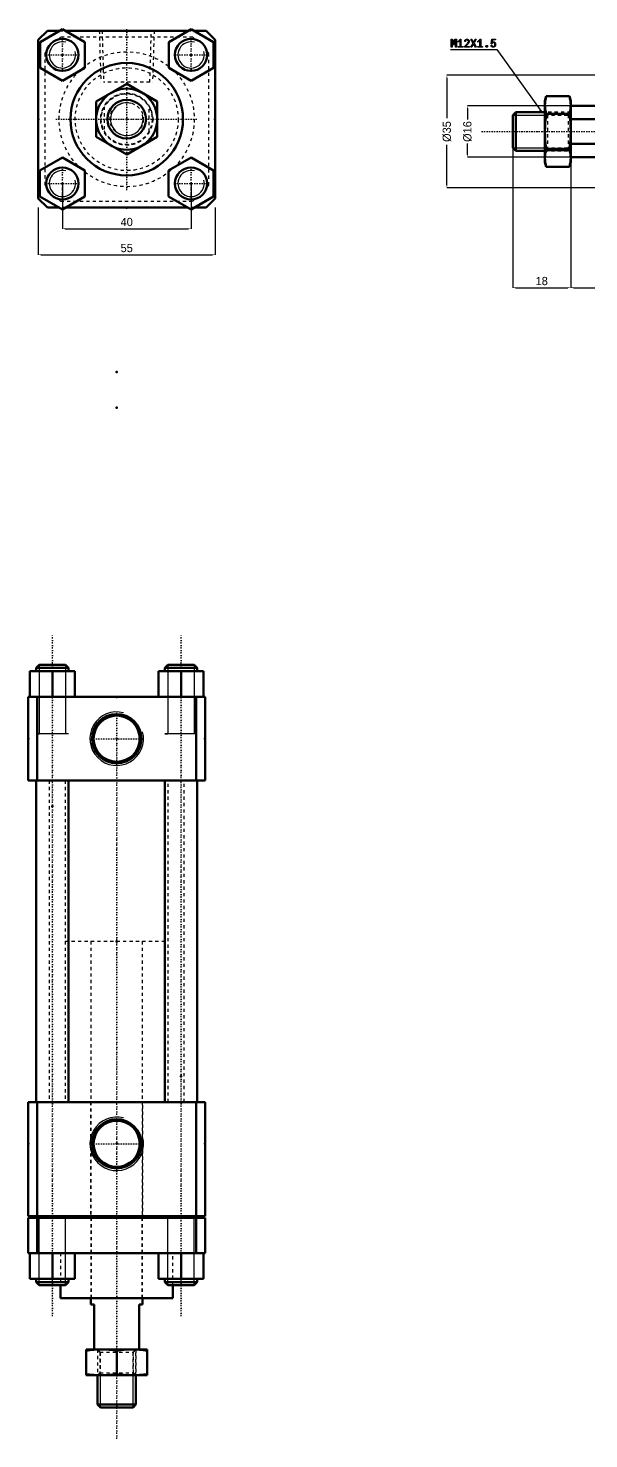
# Model space of a CAD drawing. Header units: millimetres. Extents: x -31 to 442, y -410 to 42.
# Drawn here: x -30.6 to 143.7, y -410.4 to 28.3 of the extents above; entities that cross this region are included whole.
import ezdxf

# ---------------------------------------------------------------- set-up
doc = ezdxf.new("R2010")
doc.units = ezdxf.units.MM
doc.linetypes.add('Center', pattern=[1.5, 0.45, -0.5, 0.05, -0.5])
doc.linetypes.add('Dashed', pattern=[2, 1, -1])
for name, color, linetype, lineweight in [('2d ConnectionPoints', 7, 'Continuous', 50), ('AM_0', 7, 'Continuous', 50), ('AM_5', 3, 'Continuous', 25), ('AM_7', 7, 'Center', 25), ('AM_9', 6, 'Dashed', 25)]:
    doc.layers.add(name, color=color, linetype=linetype, lineweight=lineweight)
doc.dimstyles.new('ISO-25', dxfattribs={"dimtxt": 2.5, "dimasz": 2.5, "dimexe": 1.25, "dimexo": 0.625, "dimtad": 1, "dimtxsty": 'Standard', "dimcen": 2.5, "dimadec": 0, "dimazin": 0, "dimtfac": 1, "dimtmove": 0, "dimatfit": 3, "dimfxl": 1, "dimarcsym": 0})

# ---------------------------------------------------------------- blocks, each defined once
blk = doc.blocks.new('1_HC2_NUTM12X1_5_0_in_HC2_A_70_SD_C_32_50_A_0__0')
at = {"layer": 'AM_0'}
for p, q in [((-9.5, 5.48), (0, 10.97)), ((0, 10.97), (9.5, 5.48)), ((-9.5, -5.48), (-9.5, 5.48)), ((9.5, 5.48), (9.5, -5.48)), ((0, -10.97), (-9.5, -5.48)), ((9.5, -5.48), (0, -10.97))]:
    blk.add_line(p, q, dxfattribs=at)
blk.add_circle((0, 0), 9.5, dxfattribs=at)
at = {"layer": 'AM_9'}
blk.add_circle((0, 0), 5.19, dxfattribs=at)
blk = doc.blocks.new('2_A__SD__C_32_50_ROD_070_0_in_HC2_A_70_SD_C_32_50_A_0__0')
at = {"layer": 'AM_0'}
blk.add_circle((0, 0), 6, dxfattribs=at)
at = {"layer": 'AM_5'}
blk.add_arc((0, 0), 5.08, 75, 15, dxfattribs=at)
at = {"layer": 'AM_9'}
for p, q in [((-7, 3.87), (-7, -3.87)), ((7, -3.87), (7, 3.87))]:
    blk.add_line(p, q, dxfattribs=at)
blk.add_circle((0, 0), 8, dxfattribs=at)
blk = doc.blocks.new('3_A__SD_C_32_50_0__BODY__A70_0_in_HC2_A_70_SD_C_32_50_A_0__0')
at = {"layer": 'AM_0'}
for p, q in [((-24.67, 27.5), (-27.5, 24.67)), ((-20, 28.03), (-26.95, 24.01)), ((-20.91, 27.5), (-24.67, 27.5)), ((-13.05, 24.01), (-20, 28.03)), ((19.09, 27.5), (-19.09, 27.5)), ((20, 28.03), (13.05, 24.01)), ((26.95, 24.01), (20, 28.03)), ((24.67, 27.5), (20.91, 27.5)), ((27.5, 24.67), (24.67, 27.5)), ((-27.5, 24.67), (-27.5, -24.67)), ((-26.95, 24.01), (-26.95, 15.99)), ((-13.05, 15.99), (-13.05, 24.01)), ((13.05, 24.01), (13.05, 15.99)), ((26.95, 15.99), (26.95, 24.01)), ((27.5, -24.67), (27.5, 24.67)), ((-26.95, 15.99), (-20, 11.97)), ((-20, 11.97), (-13.05, 15.99)), ((13.05, 15.99), (20, 11.97)), ((20, 11.97), (26.95, 15.99)), ((-20, -11.92), (-27, -15.96)), ((-13, -15.96), (-20, -11.92)), ((20, -11.92), (13, -15.96)), ((27, -15.96), (20, -11.92)), ((-27, -15.96), (-27, -24.04)), ((-13, -24.04), (-13, -15.96)), ((13, -15.96), (13, -24.04)), ((27, -24.04), (27, -15.96)), ((-27.5, -24.67), (-24.67, -27.5)), ((-27, -24.04), (-20, -28.08)), ((-20, -28.08), (-13, -24.04)), ((13, -24.04), (20, -28.08)), ((20, -28.08), (27, -24.04)), ((24.67, -27.5), (27.5, -24.67)), ((-24.67, -27.5), (-21.01, -27.5)), ((-18.99, -27.5), (18.99, -27.5)), ((21.01, -27.5), (24.67, -27.5))]:
    blk.add_line(p, q, dxfattribs=at)
for centre, radius in [((-20, 20), 5), ((20, 20), 5), ((0, 0), 17.5), ((-20, -20), 5), ((20, -20), 5)]:
    blk.add_circle(centre, radius, dxfattribs=at)
at = {"layer": 'AM_5', "linetype": 'Dashed'}
for p, q in [((-8.53, 27.5), (-8.03, 11.5)), ((8.53, 27.5), (8.03, 11.5))]:
    blk.add_line(p, q, dxfattribs=at)
at = {"layer": 'AM_5'}
for centre in [(-20, 20), (20, 20), (-20, -20), (20, -20)]:
    blk.add_arc(centre, 4.08, 75, 15, dxfattribs=at)
at = {"layer": 'AM_7'}
for p, q in [((0, -22.05), (0, 28.3)), ((-20, 14.75), (-20, 25.25)), ((20, 14.75), (20, 25.25)), ((-25.25, 20), (-14.75, 20)), ((14.75, 20), (25.25, 20)), ((-22.05, 0), (22.05, 0)), ((-20, -25.25), (-20, -14.75)), ((20, -25.25), (20, -14.75)), ((-25.25, -20), (-14.75, -20)), ((14.75, -20), (25.25, -20))]:
    blk.add_line(p, q, dxfattribs=at)
at = {"layer": 'AM_9'}
for p, q in [((-20.91, 27.5), (-19.09, 27.5)), ((-7.67, 27.5), (-7.18, 11.5)), ((7.18, 11.5), (7.67, 27.5)), ((19.09, 27.5), (20.91, 27.5)), ((-20.55, 25.5), (-21.2, 24.86)), ((20.55, 25.5), (-20.55, 25.5)), ((21.2, 24.86), (20.55, 25.5)), ((-24.86, 21.2), (-25.5, 20.55)), ((-25.5, 20.55), (-25.5, -20.55)), ((25.5, 20.55), (24.86, 21.2)), ((25.5, -20.55), (25.5, 20.55)), ((7.18, 11.5), (-7.18, 11.5)), ((-25.5, -20.55), (-24.86, -21.2)), ((24.86, -21.2), (25.5, -20.55)), ((-21.2, -24.86), (-20.55, -25.5)), ((-20.55, -25.5), (20.55, -25.5)), ((20.55, -25.5), (21.2, -24.86)), ((-18.99, -27.5), (-21.01, -27.5)), ((21.01, -27.5), (18.99, -27.5))]:
    blk.add_line(p, q, dxfattribs=at)
for radius in [21, 16, 8.1, 7.9]:
    blk.add_circle((0, 0), radius, dxfattribs=at)
blk = doc.blocks.new('*D4')
at = {"layer": 'AM_5', "color": 0, "lineweight": -2}
for p, q in [((-20, -20), (-20, -34.08)), ((20, -20), (20, -34.08)), ((-19.15, -34.08), (19.15, -34.08))]:
    blk.add_line(p, q, dxfattribs=at)
at = {"layer": 'AM_5', "color": 0}
for points in [[(-19.15, -33.94), (-19.15, -34.22), (-20, -34.08)], [(19.15, -34.22), (19.15, -33.94), (20, -34.08)]]:
    blk.add_solid(points, dxfattribs=at)
at = {"layer": 'Defpoints', "color": 0}
for p in [(-20, -20), (20, -20), (20, -34.08)]:
    blk.add_point(p, dxfattribs=at)
at = {"layer": 'AM_5', "color": 0, "insert": (0, -31.98), "char_height": 2.56, "attachment_point": 5}
blk.add_mtext('40', dxfattribs=at)
blk = doc.blocks.new('*D5')
at = {"layer": 'AM_5', "color": 0, "lineweight": -2}
for p, q in [((-27.5, -27.5), (-27.5, -42.16)), ((27.5, -27.5), (27.5, -42.16)), ((-26.65, -42.16), (26.65, -42.16))]:
    blk.add_line(p, q, dxfattribs=at)
at = {"layer": 'AM_5', "color": 0}
for points in [[(-26.65, -42.02), (-26.65, -42.31), (-27.5, -42.16)], [(26.65, -42.31), (26.65, -42.02), (27.5, -42.16)]]:
    blk.add_solid(points, dxfattribs=at)
at = {"layer": 'Defpoints', "color": 0}
for p in [(-27.5, -27.5), (27.5, -27.5), (27.5, -42.16)]:
    blk.add_point(p, dxfattribs=at)
at = {"layer": 'AM_5', "color": 0, "insert": (0, -40.09), "char_height": 2.56, "attachment_point": 5}
blk.add_mtext('55', dxfattribs=at)
blk = doc.blocks.new('1_HC2_NUTM12X1_5_0_in_HC2_A_70_SD_C_32_50_A_0__2')
at = {"layer": 'AM_0'}
for p, q in [((-48.61, 10.97), (-49, 9.5)), ((-49, 9.5), (-49, -9.5)), ((-48.61, 10.97), (-41.39, 10.97)), ((-41, 9.5), (-41.39, 10.97)), ((-41, 9.5), (-41, -9.5)), ((-48.61, 5.48), (-41.39, 5.48)), ((-48.61, -5.48), (-41.39, -5.48)), ((-49, -9.5), (-48.61, -10.97)), ((-48.61, -10.97), (-41.39, -10.97)), ((-41.39, -10.97), (-41, -9.5))]:
    blk.add_line(p, q, dxfattribs=at)
for points in [[(-48.61, 10.97), (-48.77, 10.29), (-48.9, 9.6), (-48.97, 8.92), (-49, 8.23)], [(-41, 8.23), (-41.03, 8.91), (-41.1, 9.6), (-41.23, 10.29), (-41.39, 10.97)], [(-49, 8.23), (-48.97, 7.54), (-48.9, 6.86), (-48.77, 6.17), (-48.61, 5.48)], [(-48.61, 5.48), (-48.77, 4.12), (-48.9, 2.75), (-48.97, 1.38), (-49, 0)], [(-41.39, 5.48), (-41.23, 6.17), (-41.1, 6.85), (-41.03, 7.54), (-41, 8.23)], [(-41, 0), (-41.03, 1.41), (-41.11, 2.82), (-41.39, 5.48)], [(-49, 0), (-48.97, -1.41), (-48.89, -2.82), (-48.61, -5.48)], [(-41.39, -5.48), (-41.23, -4.12), (-41.1, -2.75), (-41.03, -1.38), (-41, 0)], [(-48.61, -5.48), (-48.77, -6.17), (-48.9, -6.85), (-48.97, -7.54), (-49, -8.23)], [(-49, -8.23), (-48.97, -8.91), (-48.9, -9.6), (-48.77, -10.29), (-48.61, -10.97)], [(-41, -8.23), (-41.03, -7.54), (-41.1, -6.86), (-41.23, -6.17), (-41.39, -5.48)], [(-41.39, -10.97), (-41.23, -10.29), (-41.1, -9.6), (-41.03, -8.92), (-41, -8.23)]]:
    blk.add_lwpolyline(points, dxfattribs=at)
at = {"layer": 'AM_5', "linetype": 'Dashed'}
for p, q in [((-41, 6), (-49, 6)), ((-41, -6), (-49, -6))]:
    blk.add_line(p, q, dxfattribs=at)
at = {"layer": 'AM_9'}
for p, q in [((-48.19, 5.19), (-49, 6)), ((-41.81, 5.19), (-48.19, 5.19)), ((-48.19, 5.19), (-48.19, -5.19)), ((-41, 6), (-41.81, 5.19)), ((-41.81, 5.19), (-41.81, -5.19)), ((-49, -6), (-48.19, -5.19)), ((-48.19, -5.19), (-41.81, -5.19)), ((-41.81, -5.19), (-41, -6))]:
    blk.add_line(p, q, dxfattribs=at)
blk = doc.blocks.new('2_A__SD__C_32_50_ROD_070_0_in_HC2_A_70_SD_C_32_50_A_0__2')
at = {"layer": 'AM_0'}
for p, q in [((-58.08, 6), (-59, 5.08)), ((-59, 5.08), (-59, -5.08)), ((-49, 6), (-58.08, 6)), ((-58.08, 6), (-58.08, -6)), ((-25, 8), (-41, 8)), ((-27, 3.87), (-41, 3.87)), ((-27, -3.87), (-27, 3.87)), ((-27, -3.87), (-41, -3.87)), ((-59, -5.08), (-58.08, -6)), ((-58.08, -6), (-49, -6)), ((-41, -8), (-25, -8))]:
    blk.add_line(p, q, dxfattribs=at)
at = {"layer": 'AM_5'}
for p, q in [((-59, 5.08), (-49, 5.08)), ((-59, -5.08), (-49, -5.08))]:
    blk.add_line(p, q, dxfattribs=at)
at = {"layer": 'AM_5', "linetype": 'Dashed'}
for p, q in [((-49, 5.08), (-41, 5.08)), ((-41, 6), (-41, 5.08)), ((-49, -5.08), (-41, -5.08)), ((-41, -6), (-41, -5.08))]:
    blk.add_line(p, q, dxfattribs=at)
at = {"layer": 'AM_7'}
blk.add_line((-68.75, 0), (145.75, 0), dxfattribs=at)
at = {"layer": 'AM_9'}
for p, q in [((136, 16), (86, 16)), ((86, 16), (86, -16)), ((-41, 6), (-49, 6)), ((86, 8), (-25, 8)), ((-49, -6), (-41, -6)), ((-25, -8), (86, -8)), ((86, -16), (136, -16))]:
    blk.add_line(p, q, dxfattribs=at)
blk = doc.blocks.new('*D28')
at = {"layer": 'AM_5', "color": 0, "lineweight": -2}
for p, q in [((138.03, 4.16), (138.03, -52.4)), ((168.03, -3.84), (168.03, -52.4)), ((138.89, -52.4), (167.18, -52.4))]:
    blk.add_line(p, q, dxfattribs=at)
at = {"layer": 'AM_5', "color": 0}
for points in [[(138.89, -52.26), (138.89, -52.54), (138.03, -52.4)], [(167.18, -52.54), (167.18, -52.26), (168.03, -52.4)]]:
    blk.add_solid(points, dxfattribs=at)
at = {"layer": 'Defpoints', "color": 0}
for p in [(138.03, 4.16), (168.03, -3.84), (168.03, -52.4)]:
    blk.add_point(p, dxfattribs=at)
at = {"layer": 'AM_5', "color": 0, "insert": (153.03, -50.35), "char_height": 2.56, "attachment_point": 5}
blk.add_mtext('30', dxfattribs=at)
blk = doc.blocks.new('*D29')
at = {"layer": 'AM_5', "color": 0, "lineweight": -2}
for p, q in [((120.03, -3.84), (120.03, -52.4)), ((138.03, -11.84), (138.03, -52.4)), ((120.89, -52.4), (137.18, -52.4))]:
    blk.add_line(p, q, dxfattribs=at)
at = {"layer": 'AM_5', "color": 0}
for points in [[(120.89, -52.26), (120.89, -52.54), (120.03, -52.4)], [(137.18, -52.54), (137.18, -52.26), (138.03, -52.4)]]:
    blk.add_solid(points, dxfattribs=at)
at = {"layer": 'Defpoints', "color": 0}
for p in [(120.03, -3.84), (138.03, -11.84), (138.03, -52.4)]:
    blk.add_point(p, dxfattribs=at)
at = {"layer": 'AM_5', "color": 0, "insert": (129.03, -50.35), "char_height": 2.56, "attachment_point": 5}
blk.add_mtext('18', dxfattribs=at)
blk = doc.blocks.new('*D38')
at = {"layer": 'AM_5', "color": 0, "lineweight": -2}
for p, q in [((138.03, 4.16), (105.95, 4.16)), ((105.95, 3.31), (105.95, -0.08)), ((105.95, -10.98), (105.95, -7.59)), ((138.03, -11.84), (105.95, -11.84))]:
    blk.add_line(p, q, dxfattribs=at)
at = {"layer": 'AM_5', "color": 0}
for points in [[(106.1, 3.31), (105.81, 3.31), (105.95, 4.16)], [(105.81, -10.98), (106.1, -10.98), (105.95, -11.84)]]:
    blk.add_solid(points, dxfattribs=at)
at = {"layer": 'Defpoints', "color": 0}
for p in [(138.03, 4.16), (105.95, -11.84), (138.03, -11.84)]:
    blk.add_point(p, dxfattribs=at)
at = {"layer": 'AM_5', "color": 0, "insert": (105.95, -3.84), "char_height": 2.56, "attachment_point": 5, "rotation": 90}
blk.add_mtext('Ø16', dxfattribs=at)
blk = doc.blocks.new('*D39')
at = {"layer": 'AM_5', "color": 0, "lineweight": -2}
for p, q in [((179.03, 13.66), (99.55, 13.66)), ((99.55, 12.81), (99.55, 0.34)), ((99.55, -20.48), (99.55, -8.02)), ((179.03, -21.34), (99.55, -21.34))]:
    blk.add_line(p, q, dxfattribs=at)
at = {"layer": 'AM_5', "color": 0}
for points in [[(99.7, 12.81), (99.41, 12.81), (99.55, 13.66)], [(99.41, -20.48), (99.7, -20.48), (99.55, -21.34)]]:
    blk.add_solid(points, dxfattribs=at)
at = {"layer": 'Defpoints', "color": 0}
for p in [(179.03, 13.66), (99.55, -21.34), (179.03, -21.34)]:
    blk.add_point(p, dxfattribs=at)
at = {"layer": 'AM_5', "color": 0, "insert": (99.55, -3.84), "char_height": 2.56, "attachment_point": 5, "rotation": 90}
blk.add_mtext('Ø35', dxfattribs=at)
blk = doc.blocks.new('1_HC2_NUTM12X1_5_0_in_HC2_A_70_SD_C_32_50_A_0__4')
at = {"layer": 'AM_0'}
for p, q in [((-9.5, -49), (-9.5, -41)), ((-9.5, -41), (9.5, -41)), ((0, -48.61), (0, -41.39)), ((9.5, -41), (9.5, -49)), ((-9.5, -49), (9.5, -49))]:
    blk.add_line(p, q, dxfattribs=at)
for points in [[(-4.75, -41), (-5.94, -41.03), (-7.12, -41.1), (-8.31, -41.23), (-9.5, -41.39)], [(0, -41.39), (-1.18, -41.23), (-2.36, -41.1), (-3.56, -41.03), (-4.75, -41)], [(4.75, -41), (3.56, -41.03), (2.37, -41.1), (1.19, -41.23), (0, -41.39)], [(9.5, -41.39), (8.32, -41.23), (7.14, -41.1), (5.94, -41.03), (4.75, -41)], [(-9.5, -48.61), (-8.32, -48.77), (-7.14, -48.9), (-5.94, -48.97), (-4.75, -49)], [(-4.75, -49), (-3.56, -48.97), (-2.37, -48.9), (-1.19, -48.77), (0, -48.61)], [(0, -48.61), (1.18, -48.77), (2.36, -48.9), (3.56, -48.97), (4.75, -49)], [(4.75, -49), (5.94, -48.97), (7.12, -48.9), (8.31, -48.77), (9.5, -48.61)]]:
    blk.add_lwpolyline(points, dxfattribs=at)
at = {"layer": 'AM_5', "linetype": 'Dashed'}
for p, q in [((-6, -41), (-6, -49)), ((6, -41), (6, -49))]:
    blk.add_line(p, q, dxfattribs=at)
at = {"layer": 'AM_9'}
for p, q in [((-6, -41), (-5.19, -41.81)), ((-5.19, -41.81), (-5.19, -48.19)), ((-5.19, -41.81), (5.19, -41.81)), ((5.19, -41.81), (6, -41)), ((5.19, -48.19), (5.19, -41.81)), ((-5.19, -48.19), (-6, -49)), ((-5.19, -48.19), (5.19, -48.19)), ((6, -49), (5.19, -48.19))]:
    blk.add_line(p, q, dxfattribs=at)
blk = doc.blocks.new('2_A__SD__C_32_50_ROD_070_0_in_HC2_A_70_SD_C_32_50_A_0__4')
at = {"layer": 'AM_0'}
for p, q in [((-8, -25), (-8, -27)), ((8, -27), (8, -25)), ((-7, -27), (-8, -27)), ((-7, -27), (-7, -41)), ((7, -27), (7, -41)), ((8, -27), (7, -27)), ((-6, -49), (-6, -58.08)), ((6, -58.08), (6, -49)), ((-6, -58.08), (-5.08, -59)), ((-6, -58.08), (6, -58.08)), ((-5.08, -59), (5.08, -59)), ((5.08, -59), (6, -58.08))]:
    blk.add_line(p, q, dxfattribs=at)
at = {"layer": 'AM_5', "linetype": 'Dashed'}
for p, q in [((-6, -41), (-5.08, -41)), ((-5.08, -49), (-5.08, -41)), ((5.08, -49), (5.08, -41)), ((6, -41), (5.08, -41))]:
    blk.add_line(p, q, dxfattribs=at)
at = {"layer": 'AM_5'}
for p, q in [((-5.08, -59), (-5.08, -49)), ((5.08, -59), (5.08, -49))]:
    blk.add_line(p, q, dxfattribs=at)
at = {"layer": 'AM_9'}
for p, q in [((-16, 136), (-16, 86)), ((16, 86), (16, 136)), ((-16, 86), (16, 86)), ((-8, 86), (-8, -25)), ((8, -25), (8, 86)), ((-6, -41), (-6, -49)), ((6, -49), (6, -41))]:
    blk.add_line(p, q, dxfattribs=at)
blk = doc.blocks.new('3_A__SD_C_32_50_0__BODY__A70_0_in_HC2_A_70_SD_C_32_50_A_0__4')
at = {"layer": 'AM_0'}
for p, q in [((-24.08, 172), (-25, 171.08)), ((-24.08, 172), (-15.92, 172)), ((-15, 171.08), (-15.92, 172)), ((15.92, 172), (15, 171.08)), ((15.92, 172), (24.08, 172)), ((25, 171.08), (24.08, 172)), ((-13, 170), (-27, 170)), ((-27, 170), (-27, 162)), ((-26.95, 170), (-26.95, 162)), ((-25, 171.08), (-25, 170)), ((-25, 171.08), (-15, 171.08)), ((-20, 170), (-20, 162)), ((-15, 170), (-15, 171.08)), ((-13.05, 170), (-13.05, 162)), ((-13, 170), (-13, 162)), ((27, 170), (13, 170)), ((13, 170), (13, 162)), ((13.05, 170), (13.05, 162)), ((15, 171.08), (25, 171.08)), ((15, 171.08), (15, 170)), ((20, 170), (20, 162)), ((25, 170), (25, 171.08)), ((26.95, 170), (26.95, 162)), ((27, 170), (27, 162)), ((-27.5, 162), (-27.5, 136)), ((27.5, 162), (-27.5, 162)), ((-24.67, 162), (-24.67, 136)), ((24.67, 162), (24.67, 136)), ((27.5, 162), (27.5, 136)), ((27.5, 136), (-27.5, 136)), ((-25, 136), (-25, 36)), ((-15, 36), (-15, 136)), ((15, 136), (15, 36)), ((25, 36), (25, 136)), ((-27.5, 36), (-27.5, 0.5)), ((27.5, 36), (-27.5, 36)), ((-24.67, 36), (-24.67, 0.5)), ((24.67, 36), (24.67, 0.5)), ((27.5, 36), (27.5, 0.5)), ((-27.5, 0.5), (27.5, 0.5)), ((-27.5, 0), (27.5, 0)), ((-27.5, 0), (-27.5, -11)), ((-25.5, 0.5), (-25.5, 0)), ((-24.86, 0), (-24.86, 0.5)), ((-24.67, 0), (-24.67, -11)), ((-21.2, 0.5), (-21.2, 0)), ((-20.55, 0.5), (-20.55, 0)), ((20.55, 0.5), (20.55, 0)), ((21.2, 0), (21.2, 0.5)), ((24.67, 0), (24.67, -11)), ((24.86, 0.5), (24.86, 0)), ((25.5, 0.5), (25.5, 0)), ((27.5, 0), (27.5, -11)), ((27.5, -11), (-27.5, -11)), ((-27, -19), (-27, -11)), ((-26.95, -19), (-26.95, -11)), ((-20, -19), (-20, -11)), ((-13.05, -19), (-13.05, -11)), ((13.05, -19), (13.05, -11)), ((20, -19), (20, -11)), ((26.95, -19), (26.95, -11)), ((27, -19), (27, -11)), ((-13.05, -19), (-27, -19)), ((-25, -19), (-25, -20.08)), ((-25, -20.08), (-24.08, -21)), ((-25, -20.08), (-15, -20.08)), ((-24.08, -21), (-15.92, -21)), ((-17.5, -21), (-17.5, -25)), ((-15.92, -21), (-15, -20.08)), ((-15, -20.08), (-15, -19)), ((27, -19), (13.05, -19)), ((15, -19), (15, -20.08)), ((15, -20.08), (15.92, -21)), ((15, -20.08), (25, -20.08)), ((15.92, -21), (24.08, -21)), ((17.5, -25), (17.5, -21)), ((24.08, -21), (25, -20.08)), ((25, -20.08), (25, -19)), ((17.5, -25), (-17.5, -25))]:
    blk.add_line(p, q, dxfattribs=at)
for centre, radius in [((0, 149), 7.67), ((0, 149), 7.18), ((0, 23), 7.67), ((0, 23), 7.18)]:
    blk.add_circle(centre, radius, dxfattribs=at)
at = {"layer": 'AM_5'}
for p, q in [((-24.08, 172), (-24.08, 150.5)), ((-15.92, 172), (-15.92, 150.5)), ((15.92, 172), (15.92, 150.5)), ((24.08, 172), (24.08, 150.5)), ((-15, 150.5), (-25, 150.5)), ((-25, 150.5), (-24.08, 150.5)), ((-15, 150.5), (-15.92, 150.5)), ((25, 150.5), (15, 150.5)), ((15, 150.5), (15.92, 150.5)), ((25, 150.5), (24.08, 150.5)), ((-15, 0.5), (-25, 0.5)), ((-25, 0.5), (-24.08, 0.5)), ((-24.08, -21), (-24.08, 0.5)), ((-15.92, -21), (-15.92, 0.5)), ((-15, 0.5), (-15.92, 0.5)), ((25, 0.5), (15, 0.5)), ((15, 0.5), (15.92, 0.5)), ((15.92, -21), (15.92, 0.5)), ((24.08, -21), (24.08, 0.5)), ((25, 0.5), (24.08, 0.5))]:
    blk.add_line(p, q, dxfattribs=at)
for centre in [(0, 149), (0, 23)]:
    blk.add_arc(centre, 8.33, 75, 15, dxfattribs=at)
at = {"layer": 'AM_7'}
for p, q in [((-20, -30.65), (-20, 181.65)), ((20, -30.65), (20, 181.65)), ((0, -68.75), (0, 157.06)), ((-8.06, 149), (8.06, 149)), ((-8.06, 23), (8.06, 23))]:
    blk.add_line(p, q, dxfattribs=at)
at = {"layer": 'AM_9'}
for p, q in [((-21, 136), (-21, 36)), ((-16, 136), (-16, 36)), ((16, 36), (16, 136)), ((21, 36), (21, 136)), ((-8.1, 36), (-8.1, 0)), ((8.1, 0), (8.1, 36)), ((-7.9, 0), (-7.9, -25)), ((7.9, -25), (7.9, 0)), ((-17.5, -11), (-17.5, -21)), ((-13, -19), (-13, -11)), ((13, -19), (13, -11)), ((17.5, -21), (17.5, -11)), ((-13, -19), (-13.05, -19)), ((13.05, -19), (13, -19))]:
    blk.add_line(p, q, dxfattribs=at)

msp = doc.modelspace()

# ---------------------------------------------------------------- linework, layer by layer
at = {"layer": '2d ConnectionPoints'}
for p in [(0, 27.5), (0, 27.5), (-20, 20), (20, 20), (-27.5, 0), (-27.5, 0), (0, 0), (0, 0), (0, 0), (0, 0), (0, 0), (0, 0), (0, 0), (0, 0), (0, 0), (0, 0), (0, 0), (0, 0), (27.5, 0), (27.5, 0), (120.035, -3.836), (138.035, -3.836), (0, -27.5), (0, -27.5), (-3.12, -78.677), (-3.12, -89.677), (-3.12, -179.677), (-3.12, -179.677), (-3.12, -179.677), (-30.62, -192.677), (-3.12, -192.677), (-3.12, -192.677), (24.38, -192.677), (-23.12, -213.677), (-3.12, -255.677), (16.88, -297.677), (-30.62, -318.677), (-3.12, -318.677), (-3.12, -318.677), (24.38, -318.677), (-3.12, -341.677), (-3.12, -341.677), (-3.12, -341.677), (-3.12, -352.677), (-3.12, -382.677), (-3.12, -400.677)]:
    msp.add_point(p, dxfattribs=at)
at = {"layer": 'AM_5'}
for p, q in [((100.699, 21.664), (115.035, 21.664)), ((115.035, 21.664), (129.035, 2.164))]:
    msp.add_line(p, q, dxfattribs=at)
for points in [[(100.9, 24.844), (101.329, 24.844), (101.696, 23.337), (102.058, 24.844), (102.494, 24.844), (102.494, 22.432), (102.248, 22.432), (102.248, 24.591), (102.231, 24.583), (101.849, 23.114), (101.546, 23.114), (101.158, 24.583), (101.146, 24.59), (101.146, 22.432), (100.9, 22.432), (100.9, 24.844)], [(103.058, 22.645), (103.67, 22.645), (103.67, 24.445), (103.67, 24.445), (103.637, 24.412), (103.582, 24.36), (103.582, 24.36), (103.519, 24.306), (103.472, 24.269), (103.472, 24.269), (103.424, 24.232), (103.352, 24.179), (103.352, 24.179), (103.278, 24.13), (103.229, 24.099), (103.229, 24.099), (103.182, 24.071), (103.115, 24.037), (103.115, 24.037), (103.055, 24.013), (103.018, 24.002), (103.018, 24.255), (103.018, 24.255), (103.064, 24.277), (103.135, 24.318), (103.135, 24.318), (103.211, 24.369), (103.263, 24.409), (103.263, 24.409), (103.316, 24.452), (103.393, 24.518), (103.393, 24.518), (103.468, 24.587), (103.516, 24.635), (103.516, 24.635), (103.561, 24.681), (103.622, 24.747), (103.622, 24.747), (103.674, 24.807), (103.704, 24.844), (103.917, 24.844), (103.917, 22.645), (104.472, 22.645), (104.472, 22.432), (103.058, 22.432), (103.058, 22.645)], [(105.126, 22.744), (105.126, 22.744), (105.236, 22.845), (105.392, 22.991), (105.392, 22.991), (105.538, 23.133), (105.63, 23.224), (105.63, 23.224), (105.718, 23.317), (105.845, 23.463), (105.845, 23.463), (105.964, 23.616), (106.039, 23.723), (106.039, 23.723), (106.106, 23.829), (106.178, 23.981), (106.178, 23.981), (106.217, 24.123), (106.224, 24.212), (106.224, 24.212), (106.222, 24.262), (106.21, 24.333), (106.21, 24.333), (106.188, 24.399), (106.168, 24.44), (106.168, 24.44), (106.143, 24.478), (106.1, 24.529), (106.1, 24.529), (106.05, 24.571), (106.012, 24.595), (106.012, 24.595), (105.971, 24.615), (105.907, 24.636), (105.907, 24.636), (105.838, 24.648), (105.79, 24.65), (105.79, 24.65), (105.736, 24.647), (105.661, 24.636), (105.661, 24.636), (105.591, 24.613), (105.547, 24.593), (105.547, 24.593), (105.506, 24.568), (105.452, 24.524), (105.452, 24.524), (105.406, 24.47), (105.381, 24.429), (105.381, 24.429), (105.359, 24.385), (105.336, 24.312), (105.336, 24.312), (105.323, 24.232), (105.321, 24.175), (105.071, 24.175), (105.071, 24.175), (105.075, 24.261), (105.095, 24.38), (105.095, 24.38), (105.133, 24.487), (105.168, 24.553), (105.168, 24.553), (105.209, 24.613), (105.281, 24.692), (105.281, 24.692), (105.365, 24.757), (105.428, 24.793), (105.428, 24.793), (105.495, 24.822), (105.6, 24.854), (105.6, 24.854), (105.712, 24.871), (105.79, 24.874), (105.79, 24.874), (105.863, 24.871), (105.968, 24.855), (105.968, 24.855), (106.069, 24.825), (106.134, 24.798), (106.134, 24.798), (106.196, 24.764), (106.278, 24.703), (106.278, 24.703), (106.349, 24.63), (106.39, 24.573), (106.39, 24.573), (106.424, 24.512), (106.462, 24.412), (106.462, 24.412), (106.482, 24.302), (106.485, 24.224), (106.485, 24.224), (106.48, 24.135), (106.45, 23.999), (106.45, 23.999), (106.395, 23.858), (106.344, 23.763), (106.344, 23.763), (106.286, 23.668), (106.191, 23.53), (106.191, 23.53), (106.087, 23.399), (106.014, 23.314), (106.014, 23.314), (105.934, 23.229), (105.801, 23.09), (105.801, 23.09), (105.651, 22.939), (105.542, 22.831), (105.366, 22.658), (106.557, 22.656), (106.557, 22.432), (105.038, 22.432), (105.038, 22.665), (105.126, 22.744)], [(107.685, 23.68), (107.034, 24.844), (107.31, 24.844), (107.845, 23.904), (108.369, 24.844), (108.635, 24.844), (107.984, 23.725), (108.688, 22.432), (108.422, 22.432), (107.841, 23.47), (107.267, 22.432), (106.994, 22.432), (107.685, 23.68)], [(109.202, 22.645), (109.814, 22.645), (109.814, 24.445), (109.814, 24.445), (109.781, 24.412), (109.726, 24.36), (109.726, 24.36), (109.663, 24.306), (109.616, 24.269), (109.616, 24.269), (109.568, 24.232), (109.496, 24.179), (109.496, 24.179), (109.422, 24.13), (109.373, 24.099), (109.373, 24.099), (109.326, 24.071), (109.259, 24.037), (109.259, 24.037), (109.199, 24.013), (109.162, 24.002), (109.162, 24.255), (109.162, 24.255), (109.208, 24.277), (109.279, 24.318), (109.279, 24.318), (109.355, 24.369), (109.407, 24.409), (109.407, 24.409), (109.46, 24.452), (109.537, 24.518), (109.537, 24.518), (109.612, 24.587), (109.66, 24.635), (109.66, 24.635), (109.705, 24.681), (109.766, 24.747), (109.766, 24.747), (109.818, 24.807), (109.848, 24.844), (110.061, 24.844), (110.061, 22.645), (110.616, 22.645), (110.616, 22.432), (109.202, 22.432), (109.202, 22.645)], [(111.936, 22.385), (111.936, 22.385), (111.887, 22.388), (111.822, 22.404), (111.822, 22.404), (111.765, 22.435), (111.733, 22.462), (111.733, 22.462), (111.705, 22.495), (111.675, 22.552), (111.675, 22.552), (111.659, 22.619), (111.656, 22.668), (111.656, 22.668), (111.659, 22.717), (111.675, 22.783), (111.675, 22.783), (111.705, 22.84), (111.733, 22.873), (111.733, 22.873), (111.765, 22.901), (111.822, 22.931), (111.822, 22.931), (111.887, 22.948), (111.936, 22.951), (111.936, 22.951), (111.985, 22.948), (112.051, 22.931), (112.051, 22.931), (112.108, 22.901), (112.141, 22.873), (112.141, 22.873), (112.169, 22.84), (112.199, 22.783), (112.199, 22.783), (112.215, 22.717), (112.218, 22.668), (112.218, 22.668), (112.215, 22.619), (112.199, 22.553), (112.199, 22.553), (112.169, 22.496), (112.141, 22.463), (112.141, 22.463), (112.108, 22.435), (112.051, 22.405), (112.051, 22.405), (111.985, 22.388), (111.936, 22.385)], [(113.95, 22.402), (113.95, 22.402), (113.875, 22.404), (113.768, 22.418), (113.768, 22.418), (113.668, 22.443), (113.604, 22.466), (113.604, 22.466), (113.545, 22.494), (113.465, 22.547), (113.465, 22.547), (113.396, 22.613), (113.357, 22.665), (113.357, 22.665), (113.324, 22.721), (113.288, 22.817), (113.288, 22.817), (113.268, 22.925), (113.265, 23.004), (113.524, 23.004), (113.524, 23.004), (113.529, 22.929), (113.554, 22.832), (113.554, 22.832), (113.601, 22.752), (113.645, 22.708), (113.645, 22.708), (113.696, 22.672), (113.784, 22.633), (113.784, 22.633), (113.885, 22.612), (113.96, 22.608), (113.96, 22.608), (114.025, 22.612), (114.112, 22.63), (114.112, 22.63), (114.19, 22.664), (114.236, 22.696), (114.236, 22.696), (114.278, 22.734), (114.332, 22.798), (114.332, 22.798), (114.375, 22.872), (114.398, 22.927), (114.398, 22.927), (114.416, 22.986), (114.437, 23.077), (114.437, 23.077), (114.447, 23.173), (114.449, 23.24), (114.449, 23.24), (114.447, 23.301), (114.437, 23.39), (114.437, 23.39), (114.418, 23.476), (114.4, 23.531), (114.4, 23.531), (114.378, 23.583), (114.337, 23.653), (114.337, 23.653), (114.287, 23.714), (114.248, 23.749), (114.248, 23.749), (114.206, 23.779), (114.135, 23.812), (114.135, 23.812), (114.055, 23.829), (113.997, 23.833), (113.997, 23.833), (113.935, 23.829), (113.848, 23.807), (113.848, 23.807), (113.767, 23.768), (113.717, 23.731), (113.717, 23.731), (113.672, 23.688), (113.616, 23.611), (113.616, 23.611), (113.574, 23.521), (113.554, 23.453), (113.301, 23.453), (113.474, 24.851), (114.649, 24.851), (114.649, 24.635), (113.711, 24.635), (113.604, 23.834), (113.604, 23.834), (113.639, 23.877), (113.694, 23.934), (113.694, 23.934), (113.752, 23.98), (113.792, 24.005), (113.792, 24.005), (113.834, 24.026), (113.902, 24.048), (113.902, 24.048), (113.977, 24.06), (114.03, 24.062), (114.03, 24.062), (114.112, 24.058), (114.226, 24.035), (114.226, 24.035), (114.329, 23.992), (114.393, 23.952), (114.393, 23.952), (114.451, 23.905), (114.528, 23.823), (114.528, 23.823), (114.591, 23.726), (114.626, 23.654), (114.626, 23.654), (114.655, 23.577), (114.686, 23.454), (114.686, 23.454), (114.703, 23.324), (114.706, 23.234), (114.706, 23.234), (114.702, 23.138), (114.682, 23.003), (114.682, 23.003), (114.645, 22.878), (114.611, 22.8), (114.611, 22.8), (114.57, 22.728), (114.497, 22.632), (114.497, 22.632), (114.41, 22.552), (114.345, 22.506), (114.345, 22.506), (114.274, 22.469), (114.16, 22.428), (114.16, 22.428), (114.037, 22.406), (113.95, 22.402)], [(129.035, 2.164), (128.398, 2.757), (128.676, 2.956), (129.035, 2.164)]]:
    msp.add_lwpolyline(points, dxfattribs=at)

# ---------------------------------------------------------------- block references
for name, p in [('3_A__SD_C_32_50_0__BODY__A70_0_in_HC2_A_70_SD_C_32_50_A_0__0', (0, 0)), ('1_HC2_NUTM12X1_5_0_in_HC2_A_70_SD_C_32_50_A_0__0', (0, 0)), ('2_A__SD__C_32_50_ROD_070_0_in_HC2_A_70_SD_C_32_50_A_0__2', (179.035, -3.836)), ('2_A__SD__C_32_50_ROD_070_0_in_HC2_A_70_SD_C_32_50_A_0__0', (0, 0)), ('1_HC2_NUTM12X1_5_0_in_HC2_A_70_SD_C_32_50_A_0__2', (179.035, -3.836)), ('3_A__SD_C_32_50_0__BODY__A70_0_in_HC2_A_70_SD_C_32_50_A_0__4', (-3.12, -341.677)), ('2_A__SD__C_32_50_ROD_070_0_in_HC2_A_70_SD_C_32_50_A_0__4', (-3.12, -341.677)), ('1_HC2_NUTM12X1_5_0_in_HC2_A_70_SD_C_32_50_A_0__4', (-3.12, -341.677))]:
    msp.add_blockref(name, p)

# ---------------------------------------------------------------- dimensions: what is measured, and where the dimension line sits
for base, p1, p2, text, picture, middle in [((99.555, -21.336), (179.035, 13.664), (179.035, -21.336), 'Ø35', '*D39', (99.555, -3.836)), ((105.955, -11.836), (138.035, 4.164), (138.035, -11.836), 'Ø16', '*D38', (105.955, -3.836))]:
    dim = msp.add_linear_dim(base=base, p1=p1, p2=p2, angle=90, text=text, dimstyle='ISO-25', override={"dimtxt": 2.56, "dimasz": 0.853333, "dimexe": 0, "dimexo": 0, "dimgap": 0.768}, dxfattribs=at)
    dim.commit()
    dim.dimension.update_dxf_attribs({"geometry": picture, "text_midpoint": middle, "dimtype": 160, "text_rotation": 90})
for base, p1, p2, text, picture, middle in [((168.035, -52.399), (138.035, 4.164), (168.035, -3.836), '30', '*D28', (153.035, -52.399)), ((138.035, -52.399), (120.035, -3.836), (138.035, -11.836), '18', '*D29', (129.035, -52.399)), ((20, -34.08), (-20, -20), (20, -20), '40', '*D4', (0, -34.08)), ((27.5, -42.163), (-27.5, -27.5), (27.5, -27.5), '55', '*D5', (0, -42.163))]:
    dim = msp.add_linear_dim(base=base, p1=p1, p2=p2, text=text, dimstyle='ISO-25', override={"dimtxt": 2.56, "dimasz": 0.853333, "dimexe": 0, "dimexo": 0, "dimgap": 0.768}, dxfattribs=at)
    dim.commit()
    dim.dimension.update_dxf_attribs({"geometry": picture, "text_midpoint": middle, "dimtype": 160})

doc.saveas('drawing.dxf')
